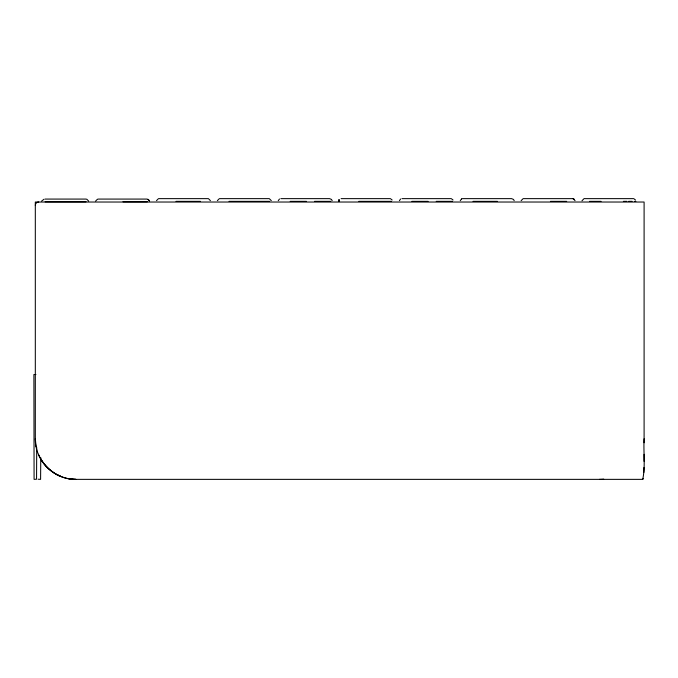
<?xml version="1.0" encoding="UTF-8"?>
<svg xmlns="http://www.w3.org/2000/svg" width="678" height="678" viewBox="0 0 678 678"><rect width="100%" height="100%" fill="white"/><g stroke="black" fill="none" stroke-linecap="round" stroke-linejoin="round"><path stroke-width="1.02" d="M36.722 447.497L36.553 479.21L34.086 479.363L33.9 374.51L35.926 374.51M644.1 438.776C643.337 452.167 645.507 466.311 642.744 479.363L75.902 479.363C54.206 479.863 34.807 460.464 35.315 438.776L35.315 202.027L644.1 202.027L644.1 442.751M40.765 457.633L40.595 479.363L38.129 479.21M644.058 461.328L644.092 454.311M643.829 472.532L643.981 467.481M581.978 200.798L583.944 198.73M95.606 201.086L97.522 199.171M156.482 200.646L158.398 198.73M217.367 200.646L219.274 198.73M278.243 200.646L279.506 199.001M399.376 200.646L400.639 199.001M460.252 200.646L461.515 199.001M521.136 200.646L523.052 198.73M642.744 479.363L643.219 478.583M41.595 201.103L44.062 199.213M461.515 199.001L462.167 198.73M159.101 198.637L207.799 198.637M219.977 198.637L268.683 198.637M280.853 198.637L329.559 198.637L331.474 199.434L332.169 200.646M341.11 198.637L389.816 198.637M401.986 198.637L450.692 198.637M462.871 198.637L511.576 198.637L513.483 199.434L514.187 200.646M523.747 198.637L572.452 198.637M584.622 198.637L633.15 198.637M45.112 199.078L86.047 199.078M98.217 199.078L146.923 199.078M176 201.349L200.357 201.349M229.037 201.349L269.624 201.349M290.192 201.349L306.422 201.349M314.541 201.349L330.779 201.349M358.84 201.349L391.308 201.349M411.877 201.349L428.106 201.349M436.225 201.349L452.463 201.349M473.032 201.349L497.381 201.349M550.417 201.349L566.655 201.349M589.572 201.349L601.047 201.349M623.387 201.349L626.862 201.349M628.599 201.349L632.074 201.349M634.591 201.349L635.854 201.349M45.112 201.781L86.047 201.781M122.964 201.781L147.321 201.781M67.995 478.583L75.902 479.363A40.587 40.587 0 0 1 40.85 459.243M633.854 198.73L635.489 199.993M573.147 198.73L575.063 200.646M451.395 198.73L453.04 199.993M390.511 198.73L392.155 199.993M269.378 198.73L271.293 200.646M208.502 198.73L210.417 200.646M147.626 199.171L149.338 200.552M86.742 199.171L88.657 201.086M56.782 474.575L60.384 476.278C50.579 472.058 42.629 464.116 38.409 454.311M148.151 199.374L149.533 201.086M35.315 438.776L36.095 446.692M35.315 205.409A3.373 3.373 0 0 1 38.688 202.027M603.691 479.134A40.587 40.587 0 0 1 599.454 479.363M339.025 199.62L339.025 201.349L339.025 199.62M573.613 199.001L573.054 198.73L574.342 199.451L573.613 199.001"/></g></svg>
